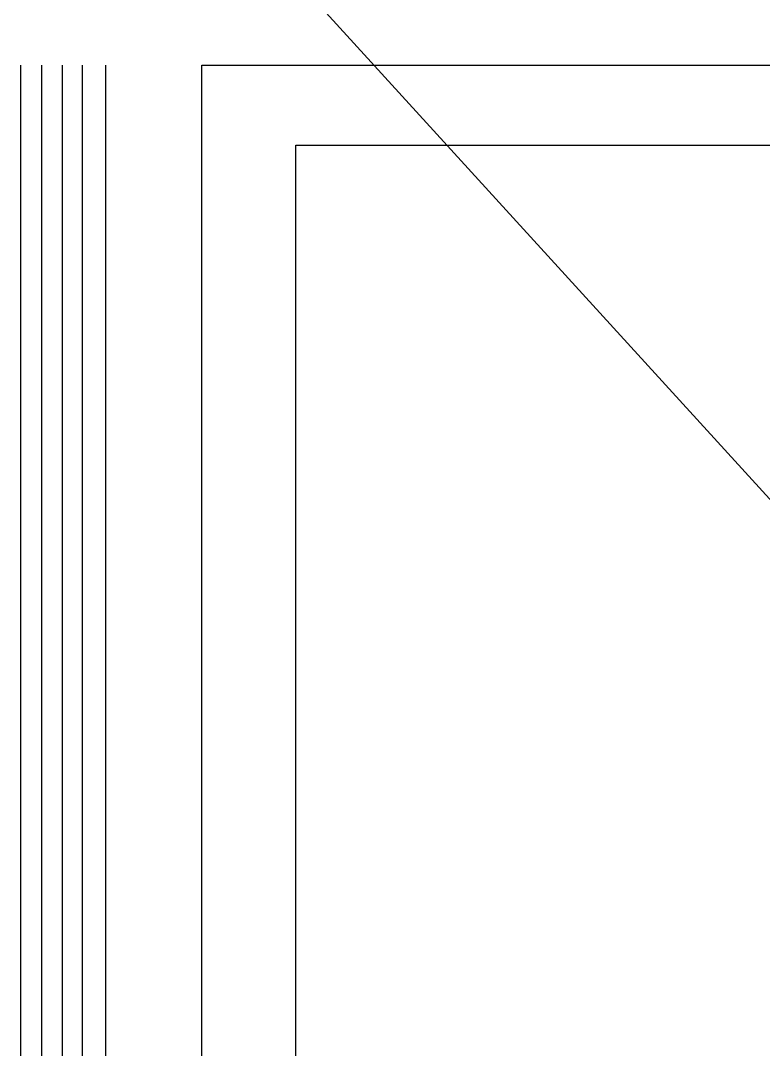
# Model space of a CAD drawing. Header units: millimetres. Extents: x 317501 to 2277231, y -321722 to 1186893.
# Drawn here: x 542918 to 645396, y 822403 to 964289 of the extents above; entities that cross this region are included whole.
import ezdxf

# ---------------------------------------------------------------- set-up
doc = ezdxf.new("R2010")
doc.units = ezdxf.units.MM
doc.header["$LTSCALE"] = 57
doc.linetypes.add('XS-지하주차장$0$HID', pattern=[2.3, 1.5, -0.8])
doc.layers.add('XS-지하주차장$0$220126', color=20, linetype='Continuous', plot=False)
doc.layers.add('XS-지하주차장$0$DEFPOINT', color=144, linetype='Continuous', plot=False)
for name, color, linetype in [('XS-지하주차장$0$AWG', 5, 'XS-지하주차장$0$HID'), ('XS-지하주차장$0$B', 9, 'XS-지하주차장$0$HID'), ('XS-지하주차장$0$G', 4, 'XS-지하주차장$0$HID'), ('XS-지하주차장$0$TG', 30, 'XS-지하주차장$0$HID'), ('XS-지하주차장$0$WG', 6, 'XS-지하주차장$0$HID')]:
    doc.layers.add(name, color=color, linetype=linetype)

msp = doc.modelspace()

# ---------------------------------------------------------------- linework, layer by layer
at = {"layer": 'XS-지하주차장$0$220126'}
msp.add_line((681120.7, 860043.4), (555337.2, 997962.6), dxfattribs=at)
at = {"layer": 'XS-지하주차장$0$AWG'}
msp.add_line((542918.2, 958127.6), (542918.2, 661127.6), dxfattribs=at)
at = {"layer": 'XS-지하주차장$0$B'}
msp.add_line((545786.5, 958127.6), (545786.5, 661127.6), dxfattribs=at)
at = {"layer": 'XS-지하주차장$0$DEFPOINT'}
for points in [[(567911.6, 958127.6), (988411.6, 958127.6), (988411.6, 661127.6), (567911.6, 661127.6)], [(580911.6, 947127.6), (945911.6, 947127.6), (945911.6, 672127.6), (580911.6, 672127.6)]]:
    msp.add_lwpolyline(points, close=True, dxfattribs=at)
at = {"layer": 'XS-지하주차장$0$G'}
msp.add_line((551425.9, 958127.6), (551425.9, 661127.6), dxfattribs=at)
at = {"layer": 'XS-지하주차장$0$TG'}
msp.add_line((554635.3, 958127.6), (554635.3, 661127.6), dxfattribs=at)
at = {"layer": 'XS-지하주차장$0$WG'}
msp.add_line((548654.8, 958127.6), (548654.8, 661127.6), dxfattribs=at)

doc.saveas('drawing.dxf')
